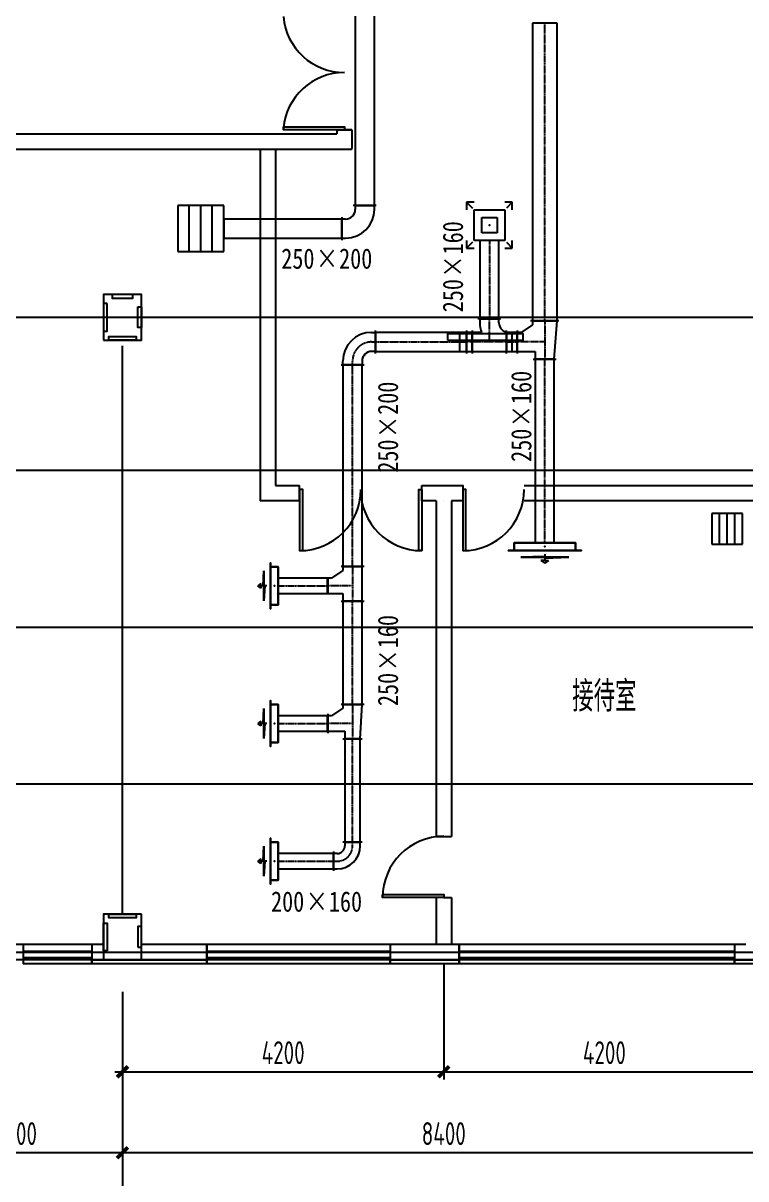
# Model space of a CAD drawing. Extents: x 428750 to 517850, y -31607 to 62245.
# Drawn here: x 448520 to 457970, y -22519 to -7411 of the extents above; entities that cross this region are included whole.
import ezdxf

# ---------------------------------------------------------------- set-up
doc = ezdxf.new("R2010")
doc.units = 0
doc.header["$LTSCALE"] = 15
doc.linetypes.add('CENTER2', pattern=[1.125, 0.75, -0.125, 0.125, -0.125])
for name, color, linetype in [('ACS_COM', 7, 'Continuous'), ('ACS_HFG_FK', 200, 'Continuous'), ('ACS_SFG_FK', 3, 'Continuous'), ('DUCT-回风标注', 3, 'Continuous'), ('DUCT-回风法兰', 2, 'Continuous'), ('DUCT-回风管', 6, 'Continuous'), ('DUCT-回风管端线', 2, 'Continuous'), ('DUCT-新风中心线', 5, 'CENTER2'), ('DUCT-新风标注', 3, 'Continuous'), ('DUCT-新风法兰', 2, 'Continuous'), ('DUCT-新风管', 3, 'Continuous'), ('DUCT-新风管端线', 2, 'Continuous'), ('图层1', 7, 'Continuous'), ('图层2', 3, 'Continuous'), ('图层3', 30, 'Continuous'), ('图层4', 251, 'Continuous'), ('图层5', 86, 'Continuous')]:
    doc.layers.add(name, color=color, linetype=linetype)
doc.styles.add('TSSD_Dimension', font='Tssdeng.shx', dxfattribs={"width": 0.7, "bigfont": 'hztxt.shx'})
doc.styles.add('TSSD_Norm', font='Tssdeng.shx', dxfattribs={"width": 0.7, "bigfont": 'hztxt.shx'})
doc.styles.add('宋体', font='SIMSUN.TTC', dxfattribs={"width": 0.8})
doc.dimstyles.new('TSSD_100_100', dxfattribs={"dimtxt": 300, "dimasz": 100, "dimexe": 100, "dimexo": 250, "dimgap": 100, "dimtad": 1, "dimdec": 0, "dimzin": 0, "dimdsep": 46, "dimtxsty": 'TSSD_Dimension', "dimblk": 'ARCHTICK', "dimcen": 0, "dimdle": 100, "dimclrt": 7, "dimadec": 0, "dimazin": 0, "dimtfac": 1, "dimtdec": 0, "dimtix": 1, "dimtmove": 2, "dimatfit": 3, "dimldrblk": 'ARCHTICK', "dimfxl": 1, "dimtolj": 1, "dimtzin": 0, "dimarcsym": 0})

# ---------------------------------------------------------------- blocks, each defined once
blk = doc.blocks.new('_ArchTick')
at = {"color": 0, "const_width": 0.5}
blk.add_lwpolyline([(-0.71, -0.71), (0.71, 0.71)], dxfattribs=at)
blk = doc.blocks.new('*D81')
at = {"layer": 'Defpoints', "color": 0}
for p in [(454020, -19457), (458220, -19980), (458220, -21119)]:
    blk.add_point(p, dxfattribs=at)
at = {"layer": '图层5', "color": 0, "lineweight": -2}
for p, q in [((454020, -19707), (454020, -21219)), ((458220, -20230), (458220, -21219)), ((453920, -21119), (458320, -21119))]:
    blk.add_line(p, q, dxfattribs=at)
at = {"layer": '图层5', "color": 0, "lineweight": -2, "xscale": 100, "yscale": 100, "zscale": 100, "rotation": 180}
blk.add_blockref('_ArchTick', (454020, -21119), dxfattribs=at)
at = {"layer": '图层5', "color": 0, "lineweight": -2, "xscale": 100, "yscale": 100, "zscale": 100}
blk.add_blockref('_ArchTick', (458220, -21119), dxfattribs=at)
at = {"layer": '图层5', "color": 7, "insert": (456120, -20869), "char_height": 300, "attachment_point": 5, "style": 'TSSD_Dimension'}
blk.add_mtext('\\A1;4200', dxfattribs=at)
blk = doc.blocks.new('*D87')
at = {"layer": 'Defpoints', "color": 0}
for p in [(447020, -20861), (449820, -20861), (447020, -22177)]:
    blk.add_point(p, dxfattribs=at)
at = {"layer": '图层5', "color": 0, "lineweight": -2}
for p, q in [((447020, -21111), (447020, -22277)), ((449820, -21111), (449820, -22277)), ((449920, -22177), (446920, -22177))]:
    blk.add_line(p, q, dxfattribs=at)
at = {"layer": '图层5', "color": 0, "lineweight": -2, "xscale": 100, "yscale": 100, "zscale": 100, "rotation": 180}
blk.add_blockref('_ArchTick', (447020, -22177), dxfattribs=at)
at = {"layer": '图层5', "color": 0, "lineweight": -2, "xscale": 100, "yscale": 100, "zscale": 100}
blk.add_blockref('_ArchTick', (449820, -22177), dxfattribs=at)
at = {"layer": '图层5', "color": 7, "insert": (448420, -21927), "char_height": 300, "attachment_point": 5, "style": 'TSSD_Dimension'}
blk.add_mtext('\\A1;2800', dxfattribs=at)
blk = doc.blocks.new('*D91')
at = {"layer": 'Defpoints', "color": 0}
for p in [(449820, -20861), (458220, -20861), (449820, -22177)]:
    blk.add_point(p, dxfattribs=at)
at = {"layer": '图层5', "color": 0, "lineweight": -2}
for p, q in [((449820, -21111), (449820, -22277)), ((458220, -21111), (458220, -22277)), ((458320, -22177), (449720, -22177))]:
    blk.add_line(p, q, dxfattribs=at)
at = {"layer": '图层5', "color": 0, "lineweight": -2, "xscale": 100, "yscale": 100, "zscale": 100, "rotation": 180}
blk.add_blockref('_ArchTick', (449820, -22177), dxfattribs=at)
at = {"layer": '图层5', "color": 0, "lineweight": -2, "xscale": 100, "yscale": 100, "zscale": 100}
blk.add_blockref('_ArchTick', (458220, -22177), dxfattribs=at)
at = {"layer": '图层5', "color": 7, "insert": (454020, -21927), "char_height": 300, "attachment_point": 5, "style": 'TSSD_Dimension'}
blk.add_mtext('\\A1;8400', dxfattribs=at)
blk = doc.blocks.new('*D92')
at = {"layer": 'Defpoints', "color": 0}
for p in [(454020, -19457), (449820, -19823), (454020, -21119)]:
    blk.add_point(p, dxfattribs=at)
at = {"layer": '图层5', "color": 0, "lineweight": -2}
for p, q in [((454020, -19707), (454020, -21219)), ((449820, -20073), (449820, -21219)), ((449720, -21119), (454120, -21119))]:
    blk.add_line(p, q, dxfattribs=at)
at = {"layer": '图层5', "color": 0, "lineweight": -2, "xscale": 100, "yscale": 100, "zscale": 100, "rotation": 180}
blk.add_blockref('_ArchTick', (449820, -21119), dxfattribs=at)
at = {"layer": '图层5', "color": 0, "lineweight": -2, "xscale": 100, "yscale": 100, "zscale": 100}
blk.add_blockref('_ArchTick', (454020, -21119), dxfattribs=at)
at = {"layer": '图层5', "color": 7, "insert": (451920, -20869), "char_height": 300, "attachment_point": 5, "style": 'TSSD_Dimension'}
blk.add_mtext('\\A1;4200', dxfattribs=at)
blk = doc.blocks.new('H-DTDFFS-7')
for p, q in [((0.5, 0.6), (0.5, -0.6)), ((-0.5, 0.5), (-0.5, -0.5)), ((-0.5, 0.5), (0.5, 0.5)), ((-0.5, -0.5), (0.5, -0.5))]:
    blk.add_line(p, q)
blk.add_point((0, 0))
mesh = blk.add_polymesh((2, 7))
for k, corner in enumerate([(0.5, 0.6), (0.5, 0.5), (0.5, 0.25), (0.5, 0), (0.5, -0.25), (0.5, -0.5), (0.5, -0.6), (0.5, 0.6, 1), (0.5, 0.5, 1), (0.5, 0.25, 1), (0.5, 0, 1), (0.5, -0.25, 1), (0.5, -0.5, 1), (0.5, -0.6, 1)]):
    mesh.set_mesh_vertex(divmod(k, 7), corner)
mesh = blk.add_polymesh((2, 7))
for k, corner in enumerate([(-0.5, -0.5), (-0.5, -0.333), (-0.5, -0.167), (-0.5, 0), (-0.5, 0.167), (-0.5, 0.333), (-0.5, 0.5), (-0.5, -0.5, 1), (-0.5, -0.333, 1), (-0.5, -0.167, 1), (-0.5, 0, 1), (-0.5, 0.167, 1), (-0.5, 0.333, 1), (-0.5, 0.5, 1)]):
    mesh.set_mesh_vertex(divmod(k, 7), corner)
mesh = blk.add_polymesh((2, 7))
for k, corner in enumerate([(-0.5, 0.5), (-0.5, 0.5), (-0.25, 0.5), (0, 0.5), (0.25, 0.5), (0.5, 0.5), (0.5, 0.5), (-0.5, 0.5, 1), (-0.5, 0.5, 1), (-0.25, 0.5, 1), (0, 0.5, 1), (0.25, 0.5, 1), (0.5, 0.5, 1), (0.5, 0.5, 1)]):
    mesh.set_mesh_vertex(divmod(k, 7), corner)
mesh = blk.add_polymesh((2, 7))
for k, corner in enumerate([(0.5, -0.5), (0.5, -0.5), (0.25, -0.5), (0, -0.5), (-0.25, -0.5), (-0.5, -0.5), (-0.5, -0.5), (0.5, -0.5, 1), (0.5, -0.5, 1), (0.25, -0.5, 1), (0, -0.5, 1), (-0.25, -0.5, 1), (-0.5, -0.5, 1), (-0.5, -0.5, 1)]):
    mesh.set_mesh_vertex(divmod(k, 7), corner)
blk = doc.blocks.new('SFFH3')
for p, q in [((-2.416, 0), (-1.914, 1.958)), ((-1.914, 1.958), (-1.914, 0.007)), ((-3.998, 0.315), (-5.847, 0)), ((-3.998, -0.315), (-5.847, 0)), ((-3.998, 0), (-3.998, 0.315)), ((0, 0), (-3.998, 0)), ((-3.998, 0), (-3.998, -0.315)), ((-1.914, -1.945), (-1.914, 0.007)), ((-1.416, 0), (-1.914, -1.945))]:
    blk.add_line(p, q)
blk = doc.blocks.new('H-DTDFFS-3-H')
for p, q in [((-0.5, 0.5), (-0.5, -0.5)), ((0.5, 0.5), (-0.5, 0.5)), ((-0.25, 0.5), (-0.25, -0.5)), ((0, 0.5), (0, -0.5)), ((0.25, 0.5), (0.25, -0.5)), ((0.5, -0.5), (0.5, 0.5)), ((-0.5, -0.5), (0.5, -0.5))]:
    blk.add_line(p, q)
blk = doc.blocks.new('H-DTDFFS-2')
for p, q in [((-0.5, 0.75), (-0.75, 0.75)), ((-0.75, 0.75), (-0.75, 0.5)), ((-0.75, 0.75), (-0.557, 0.557)), ((-0.5, 0.5), (0.5, 0.5)), ((-0.5, -0.5), (-0.5, 0.5)), ((0.75, 0.75), (0.5, 0.75)), ((0.5, 0.5), (0.5, -0.5)), ((0.75, 0.75), (0.557, 0.557)), ((0.75, 0.5), (0.75, 0.75)), ((-0.25, -0.25), (-0.25, 0.25)), ((-0.25, 0.25), (0.25, 0.25)), ((0.25, 0.25), (0.25, -0.25)), ((0.25, -0.25), (-0.25, -0.25)), ((-0.75, -0.5), (-0.75, -0.75)), ((-0.557, -0.557), (-0.75, -0.75)), ((-0.75, -0.75), (-0.5, -0.75)), ((0.5, -0.5), (-0.5, -0.5)), ((0.5, -0.75), (0.75, -0.75)), ((0.557, -0.557), (0.75, -0.75)), ((0.75, -0.75), (0.75, -0.5))]:
    blk.add_line(p, q)
blk.add_point((0, 0))

msp = doc.modelspace()

# ---------------------------------------------------------------- linework, layer by layer
at = {"layer": 'ACS_COM', "color": 1}
for p, q in [((439720, -11256.666, 283.476), (466870, -11256.666, 283.476)), ((439720, -13256.666, 283.476), (466870, -13256.666, 283.476)), ((439720, -15306.666, 283.476), (466870, -15306.666, 283.476)), ((439720, -17356.666, 283.476), (466870, -17356.666, 283.476))]:
    msp.add_line(p, q, dxfattribs=at)
at = {"layer": 'ACS_COM', "color": 1, "elevation": 283.476}
for points in [[(439720, -11256.666), (466870, -11256.666)], [(449820, -19056.666), (449820, -11630)]]:
    msp.add_lwpolyline(points, dxfattribs=at)
at = {"layer": 'DUCT-回风法兰'}
for p, q in [((453137.08, -9796.446), (452837.08, -9796.446)), ((452686.98, -9946.546), (452686.98, -10246.546))]:
    msp.add_line(p, q, dxfattribs=at)
at = {"layer": 'DUCT-回风管'}
for p, q in [((452862.08, -5634.919), (452862.08, -9796.346)), ((453112.08, -9796.346), (453112.08, -5634.919)), ((452862.08, -9796.546), (452862.08, -9846.546)), ((453112.08, -9846.546), (453112.08, -9796.546)), ((452686.88, -9971.546), (451142.702, -9971.546)), ((451142.702, -9971.546), (451142.702, -10221.546)), ((452737.08, -9971.546), (452687.08, -9971.546)), ((451142.702, -10221.546), (452686.88, -10221.546)), ((452687.08, -10221.546), (452737.08, -10221.546))]:
    msp.add_line(p, q, dxfattribs=at)
for radius in [375, 125]:
    msp.add_arc((452737.08, -9846.546), radius, 270, 360, dxfattribs=at)
at = {"layer": 'DUCT-回风管端线'}
for p, q in [((452862.08, -9796.346), (453112.08, -9796.346)), ((453112.08, -9796.546), (452862.08, -9796.546)), ((452686.88, -10221.546), (452686.88, -9971.546)), ((452687.08, -10221.546), (452687.08, -9971.546))]:
    msp.add_line(p, q, dxfattribs=at)
at = {"layer": 'DUCT-新风中心线'}
for p, q in [((455340.439, -11302.737), (455340.439, -7410.906)), ((454616.292, -10252.726), (454616.292, -11277.737)), ((454616.292, -11577.937), (454616.292, -11277.937)), ((455340.439, -11302.937), (455340.439, -11577.937)), ((453077.08, -11577.937), (453127.08, -11577.937)), ((453127.28, -11577.937), (454316.092, -11577.937)), ((454391.092, -11577.937), (454227.08, -11577.937)), ((454616.292, -11577.937), (454391.292, -11577.937)), ((454916.292, -11577.937), (454616.292, -11577.937)), ((454841.492, -11577.937), (454980.239, -11577.937)), ((455340.439, -11577.937), (454980.439, -11577.937)), ((455340.439, -11577.937), (455340.439, -11802.937)), ((452827.08, -11877.937), (452827.08, -11827.937)), ((452827.08, -14515.855), (452827.08, -11878.137)), ((455340.439, -14204.386), (455340.439, -11803.137)), ((452827.08, -14516.055), (452827.08, -14766.055)), ((451856.591, -14766.055), (452501.88, -14766.055)), ((452827.08, -14766.055), (452502.08, -14766.055)), ((452827.08, -14766.055), (452827.08, -14966.055)), ((452827.08, -16315.855), (452827.08, -14966.255)), ((452827.08, -16316.055), (452827.08, -16566.055)), ((451856.591, -16566.055), (452501.88, -16566.055)), ((452827.08, -16566.055), (452502.08, -16566.055)), ((452827.08, -16566.055), (452827.08, -16766.055)), ((452827.08, -18115.855), (452827.08, -16766.255)), ((452827.08, -18166.055), (452827.08, -18116.055)), ((451856.591, -18366.055), (452576.88, -18366.055)), ((452577.08, -18366.055), (452627.08, -18366.055))]:
    msp.add_line(p, q, dxfattribs=at)
for centre, radius, start, end in [((453077.08, -11827.937), 250, 90, 180), ((452627.08, -18166.055), 200, 270, 0)]:
    msp.add_arc(centre, radius, start, end, dxfattribs=at)
at = {"layer": 'DUCT-新风法兰'}
for p, q in [((454766.292, -11277.837), (454466.292, -11277.837)), ((455525.439, -11302.837), (455155.439, -11302.837)), ((453127.18, -11727.937), (453127.18, -11427.937)), ((454316.192, -11427.937), (454316.192, -11727.937)), ((454391.192, -11427.937), (454391.192, -11727.937)), ((454841.392, -11727.937), (454841.392, -11427.937)), ((454980.339, -11427.937), (454980.339, -11727.937)), ((452677.08, -11878.037), (452977.08, -11878.037)), ((455190.439, -11803.037), (455490.439, -11803.037)), ((452977.08, -14515.955), (452677.08, -14515.955)), ((452677.08, -14966.155), (452977.08, -14966.155)), ((452977.08, -16315.955), (452677.08, -16315.955)), ((452501.98, -16441.055), (452501.98, -16691.055)), ((452702.08, -16766.155), (452952.08, -16766.155)), ((452952.08, -18115.955), (452702.08, -18115.955)), ((452576.98, -18241.055), (452576.98, -18491.055))]:
    msp.add_line(p, q, dxfattribs=at)
at = {"layer": 'DUCT-新风管'}
for p, q in [((455180.439, -7410.906), (455180.439, -11302.737)), ((455500.439, -11302.737), (455500.439, -7410.906)), ((454491.292, -10252.726), (454491.292, -11277.737)), ((454741.292, -10252.726), (454491.292, -10252.726)), ((454741.292, -11277.737), (454741.292, -10252.726)), ((454491.292, -11277.937), (454491.292, -11327.937)), ((454741.292, -11327.937), (454741.292, -11277.937)), ((455180.439, -11302.937), (455180.439, -11352.937)), ((455465.439, -11802.937), (455500.439, -11302.937)), ((453077.08, -11452.937), (453127.08, -11452.937)), ((454316.092, -11452.937), (453127.28, -11452.937)), ((454391.092, -11452.937), (454227.08, -11452.937)), ((454227.08, -11452.937), (454227.08, -11702.937)), ((454512.739, -11452.937), (454391.292, -11452.937)), ((454980.239, -11452.937), (454841.492, -11452.937)), ((454916.292, -11452.937), (454866.292, -11452.937)), ((455030.439, -11452.937), (454980.439, -11452.937)), ((455180.439, -11352.937), (455030.439, -11452.937)), ((453127.08, -11702.937), (453077.08, -11702.937)), ((453127.28, -11702.937), (454316.092, -11702.937)), ((454227.08, -11702.937), (454391.092, -11702.937)), ((454391.292, -11702.937), (454866.292, -11702.937)), ((454841.492, -11702.937), (454980.239, -11702.937)), ((454866.292, -11702.937), (454916.292, -11702.937)), ((454980.439, -11702.937), (455215.439, -11702.937)), ((455215.439, -11702.937), (455215.439, -11802.937)), ((452702.08, -11877.937), (452702.08, -11827.937)), ((452702.08, -11878.137), (452702.08, -14515.855)), ((452952.08, -11827.937), (452952.08, -11877.937)), ((452952.08, -14515.855), (452952.08, -11878.137)), ((455215.439, -11803.137), (455215.439, -14204.386)), ((455465.439, -14204.386), (455465.439, -11803.137)), ((455215.439, -14204.386), (455465.439, -14204.386)), ((452702.08, -14566.055), (452552.08, -14666.055)), ((452702.08, -14516.055), (452702.08, -14566.055)), ((452952.08, -14966.055), (452952.08, -14516.055)), ((452501.88, -14666.055), (451856.591, -14666.055)), ((451856.591, -14666.055), (451856.591, -14866.055)), ((452501.88, -14866.055), (452501.88, -14666.055)), ((452552.08, -14666.055), (452502.08, -14666.055)), ((451856.591, -14866.055), (452501.88, -14866.055)), ((452502.08, -14866.055), (452702.08, -14866.055)), ((452702.08, -14866.055), (452702.08, -14966.055)), ((452702.08, -14966.255), (452702.08, -16315.855)), ((452952.08, -16315.855), (452952.08, -14966.255)), ((452702.08, -16316.055), (452702.08, -16366.055)), ((452927.08, -16766.055), (452952.08, -16316.055)), ((452501.88, -16466.055), (451856.591, -16466.055)), ((451856.591, -16466.055), (451856.591, -16666.055)), ((452552.08, -16466.055), (452502.08, -16466.055)), ((452702.08, -16366.055), (452552.08, -16466.055)), ((451856.591, -16666.055), (452501.88, -16666.055)), ((452502.08, -16666.055), (452727.08, -16666.055)), ((452727.08, -16666.055), (452727.08, -16766.055)), ((452727.08, -16766.255), (452727.08, -18115.855)), ((452927.08, -18115.855), (452927.08, -16766.255)), ((452727.08, -18116.055), (452727.08, -18166.055)), ((452927.08, -18166.055), (452927.08, -18116.055)), ((452576.88, -18266.055), (451856.591, -18266.055)), ((451856.591, -18266.055), (451856.591, -18466.055)), ((452627.08, -18266.055), (452577.08, -18266.055)), ((451856.591, -18466.055), (452576.88, -18466.055)), ((452577.08, -18466.055), (452627.08, -18466.055))]:
    msp.add_line(p, q, dxfattribs=at)
for centre, radius, start, end in [((454866.292, -11327.937), 375, 180, 199.4712206), ((454866.292, -11327.937), 125, 180, 270), ((453077.08, -11827.937), 375, 90, 180), ((453077.08, -11827.937), 125, 90, 180), ((452627.08, -18166.055), 300, 270, 360), ((452627.08, -18166.055), 100, 270, 360)]:
    msp.add_arc(centre, radius, start, end, dxfattribs=at)
at = {"layer": 'DUCT-新风管端线'}
for p, q in [((455500.439, -7410.906), (455180.439, -7410.906)), ((454491.292, -11277.737), (454741.292, -11277.737)), ((454741.292, -11277.937), (454491.292, -11277.937)), ((455180.439, -11302.737), (455500.439, -11302.737)), ((455500.439, -11302.937), (455180.439, -11302.937)), ((453127.08, -11452.937), (453127.08, -11702.937)), ((453127.28, -11452.937), (453127.28, -11702.937)), ((454316.092, -11702.937), (454316.092, -11452.937)), ((454391.092, -11702.937), (454391.092, -11452.937)), ((454391.292, -11452.937), (454391.292, -11702.937)), ((454841.492, -11452.937), (454841.492, -11702.937)), ((454916.292, -11702.937), (454916.292, -11452.937)), ((454980.239, -11702.937), (454980.239, -11452.937)), ((454980.439, -11452.937), (454980.439, -11702.937)), ((452702.08, -11877.937), (452952.08, -11877.937)), ((452952.08, -11878.137), (452702.08, -11878.137)), ((455215.439, -11802.937), (455465.439, -11802.937)), ((455465.439, -11803.137), (455215.439, -11803.137)), ((452702.08, -14515.855), (452952.08, -14515.855)), ((452952.08, -14516.055), (452702.08, -14516.055)), ((452502.08, -14666.055), (452502.08, -14866.055)), ((452702.08, -14966.055), (452952.08, -14966.055)), ((452952.08, -14966.255), (452702.08, -14966.255)), ((452702.08, -16315.855), (452952.08, -16315.855)), ((452952.08, -16316.055), (452702.08, -16316.055)), ((452501.88, -16666.055), (452501.88, -16466.055)), ((452502.08, -16466.055), (452502.08, -16666.055)), ((452727.08, -16766.055), (452927.08, -16766.055)), ((452927.08, -16766.255), (452727.08, -16766.255)), ((452727.08, -18115.855), (452927.08, -18115.855)), ((452927.08, -18116.055), (452727.08, -18116.055)), ((452576.88, -18466.055), (452576.88, -18266.055)), ((452577.08, -18466.055), (452577.08, -18266.055))]:
    msp.add_line(p, q, dxfattribs=at)
at = {"layer": '图层1'}
for p, q in [((447170, -8856.666, 283.476), (452620, -8856.666, 283.476)), ((452820, -8806.666, 283.476), (452620, -8806.666, 283.476)), ((452620, -8806.666, 283.476), (452820, -8806.666, 283.476)), ((452620, -8806.666, 283.476), (452620, -8856.666, 283.476)), ((452820, -8806.666, 283.476), (452820, -9046.637, 283.476)), ((447170, -9056.666, 283.476), (452810, -9056.637, 283.476)), ((451620, -9056.609, 283.476), (451618.681, -13656.666, 283.476)), ((451820, -9056.666, 283.476), (451818.689, -13456.666)), ((452720, -9056.666, 283.476), (452720, -9056.662, 283.476)), ((452135.266, -13663.685, 283.476), (452135.266, -13456.666)), ((453732.138, -13656.666, 283.476), (453732.138, -13456.666)), ((453920, -13656.666, 283.476), (453732.138, -13656.666, 283.476)), ((449569.998, -19456.929, 283.476), (449419.997, -19456.929, 283.476)), ((449419.997, -19456.929, 283.476), (449419.997, -19656.929, 283.476)), ((450919.997, -19456.929, 283.476), (450069.996, -19456.929, 283.476)), ((450919.997, -19656.929, 283.476), (450919.997, -19456.929, 283.476)), ((454219.997, -19456.929, 283.476), (453319.997, -19456.929, 283.476)), ((453319.997, -19456.929, 283.476), (453319.997, -19656.929, 283.476)), ((454219.997, -19656.929, 283.476), (454219.997, -19456.929, 283.476)), ((457969.997, -19456.929, 283.476), (457819.997, -19456.929, 283.476)), ((457819.997, -19456.929, 283.476), (457819.997, -19656.929, 283.476)), ((449419.997, -19656.929, 283.476), (449569.998, -19656.929, 283.476)), ((449419.997, -19706.929, 283.476), (449419.997, -19656.929, 283.476)), ((449819.997, -19706.929, 283.476), (449419.997, -19706.929, 283.476)), ((449569.998, -19656.929, 283.476), (450069.996, -19656.929, 283.476)), ((450919.997, -19706.929, 283.476), (449819.997, -19706.929, 283.476)), ((450069.996, -19656.929, 283.476), (450919.997, -19656.929, 283.476)), ((450919.997, -19706.929, 283.476), (450919.997, -19656.929, 283.476)), ((453319.997, -19656.929, 283.476), (454219.997, -19656.929, 283.476)), ((453319.997, -19706.929, 283.476), (453319.997, -19656.929, 283.476)), ((454219.997, -19706.929, 283.476), (453319.997, -19706.929, 283.476)), ((454219.997, -19706.929, 283.476), (454219.997, -19656.929, 283.476)), ((457819.997, -19656.929, 283.476), (458219.997, -19656.929, 283.476)), ((457819.997, -19706.929, 283.476), (457819.997, -19656.929, 283.476)), ((458219.997, -19706.929, 283.476), (457819.997, -19706.929, 283.476)), ((457969.997, -19656.768, 283.476), (458469.996, -19656.768, 283.476))]:
    msp.add_line(p, q, dxfattribs=at)
at = {"layer": '图层1', "elevation": 283.476}
for points in [[(446920, -8806.666), (446920, 3543.334), (509620, 3543.334), (509620, -5156.871), (500470, -5156.871), (500470, -8856.666), (502320, -8856.666), (502320, -19656.666), (439720, -19656.666), (439720, -8856.666), (446870, -8856.666)], [(449570, -19456.666), (439920, -19456.666), (439920, -11556.666)], [(455070, -13456.666), (458565.18, -13456.666)], [(453920, -13656.666), (453920, -18048.477)], [(454120, -13656.666), (454120, -18042.93)], [(458120.003, -13656.666), (455070, -13656.666)], [(454018.776, -18042.93), (453920, -18042.93), (454120, -18042.93)], [(453220, -18800.431), (454020, -18800.431), (454020, -18840.431), (453220, -18840.431), (453220, -18800.431)], [(453920, -18840.431), (453920, -19456.929)], [(454020, -18840.431), (454120, -18840.431)], [(454120, -18840.431), (454120, -19456.929)], [(457970, -19456.666), (450070, -19456.666)]]:
    msp.add_lwpolyline(points, dxfattribs=at)
for points in [[(449570, -11556.666), (450070, -11556.666), (450070, -10956.666), (449570, -10956.666)], [(449684.898, -10956.666), (449684.898, -11006.666), (449955.102, -11006.666), (449955.102, -10956.666)], [(449620, -11076.564), (449570, -11076.564), (449570, -11436.769), (449620, -11436.769)], [(450020, -11121.564), (450070, -11121.564), (450070, -11391.769), (450020, -11391.769)], [(449639.898, -11556.666), (449639.898, -11506.666), (450000.102, -11506.666), (450000.102, -11556.666)], [(450070, -19056.666), (449570, -19056.666), (449570, -19656.666), (450070, -19656.666)], [(449620, -19536.769), (449570, -19536.769), (449570, -19176.564), (449620, -19176.564)], [(450000.102, -19056.666), (450000.102, -19106.666), (449639.898, -19106.666), (449639.898, -19056.666)], [(450020, -19491.769), (450070, -19491.769), (450070, -19221.564), (450020, -19221.564)]]:
    msp.add_lwpolyline(points, close=True, dxfattribs=at)
at = {"layer": '图层1'}
for points in [[(451818.718, -13456.666), (452135.266, -13456.666)], [(453732.138, -13456.666), (454270, -13456.666), (454270, -13656.666), (454120, -13656.666)], [(452135.266, -13656.666), (451618.681, -13656.666)], [(454020, -13656.666), (454019.997, -13656.666)]]:
    msp.add_lwpolyline(points, dxfattribs=at)
for centre, radius, start, end in [((452810, -9046.637, 283.476), 10, 270.0003016, 0), ((454020, -18840.431, 283.476), 800, 90, 180)]:
    msp.add_arc(centre, radius, start, end, dxfattribs=at)
at = {"layer": '图层2'}
for p, q in [((449419.997, -19456.929, 283.476), (448519.997, -19456.929, 283.476)), ((448519.997, -19456.929, 283.476), (448519.997, -19706.929, 283.476)), ((449419.997, -19456.929, 283.476), (449419.997, -19706.929, 283.476)), ((453319.997, -19456.929, 283.476), (450919.997, -19456.929, 283.476)), ((450919.997, -19456.929, 283.476), (450919.997, -19706.929, 283.476)), ((453319.997, -19456.929, 283.476), (453319.997, -19706.929, 283.476)), ((457819.997, -19456.929, 283.476), (454219.997, -19456.929, 283.476)), ((454219.997, -19456.929, 283.476), (454219.997, -19706.929, 283.476)), ((457819.997, -19456.929, 283.476), (457819.997, -19706.929, 283.476)), ((448519.997, -19540.262, 283.476), (449419.997, -19540.262, 283.476)), ((448519.997, -19623.596, 283.476), (449419.997, -19623.596, 283.476)), ((450919.997, -19540.262, 283.476), (453319.997, -19540.262, 283.476)), ((450919.997, -19623.596, 283.476), (453319.997, -19623.596, 283.476)), ((454219.997, -19540.262, 283.476), (457819.997, -19540.262, 283.476)), ((454219.997, -19623.596, 283.476), (457819.997, -19623.596, 283.476)), ((449419.997, -19706.929, 283.476), (448519.997, -19706.929, 283.476)), ((453319.997, -19706.929, 283.476), (450919.997, -19706.929, 283.476)), ((457819.997, -19706.929, 283.476), (454219.997, -19706.929, 283.476))]:
    msp.add_line(p, q, dxfattribs=at)
at = {"layer": '图层3', "elevation": 283.476}
msp.add_lwpolyline([(452720, -8806.666), (451923.045, -8806.933), (451923.045, -8766.933), (452720, -8766.666), (452720, -8806.666)], close=True, dxfattribs=at)
for points in [[(452175.266, -14306.666), (452175.266, -13506.666), (452135.266, -13506.666), (452135.266, -14306.666), (452175.266, -14306.666)], [(453692.138, -14306.666), (453692.138, -13506.666), (453732.138, -13506.666), (453732.138, -14306.666), (453692.138, -14306.666)], [(454310, -14306.666), (454310, -13506.666), (454270, -13506.666), (454270, -14306.666), (454310, -14306.666)]]:
    msp.add_lwpolyline(points, dxfattribs=at)
at = {"layer": '图层3'}
for centre, start, end in [((452720, -7256.666, 283.476), 185.0006446, 270), ((452720, -8856.666, 283.476), 90, 174.9993554), ((452135.266, -13506.666, 283.476), 270, 0), ((453732.138, -13506.666, 283.476), 180, 270), ((454270, -13506.666, 283.476), 270, 0)]:
    msp.add_arc(centre, 800, start, end, dxfattribs=at)
at = {"layer": '图层4', "elevation": 283.476}
msp.add_lwpolyline([(454070, -11556.666), (455059.104, -11556.666), (455059.104, -11472.452), (454070, -11472.452)], close=True, dxfattribs=at)
at = {"layer": '图层5'}
for p, q in [((439020, -19556.666, 283.476), (512097.492, -19556.666, 283.476)), ((449820, -20860.569, 283.476), (449820, -22830.907, 283.476))]:
    msp.add_line(p, q, dxfattribs=at)

# ---------------------------------------------------------------- block references
at = {"layer": 'ACS_HFG_FK', "xscale": 600, "yscale": 600, "zscale": 1.5, "rotation": 180}
msp.add_blockref('H-DTDFFS-3-H', (450842.702, -10096.546), dxfattribs=at)
at = {"layer": 'ACS_HFG_FK', "xscale": 400, "yscale": 400, "rotation": 180}
msp.add_blockref('H-DTDFFS-3-H', (457724.793, -14022.96), dxfattribs=at)
at = {"layer": 'ACS_SFG_FK'}
for name, p, xscale, yscale in [('H-DTDFFS-2', (454616.292, -10052.726), 400, 400), ('SFFH3', (451706.591, -14766.055, -100), 20, 100), ('SFFH3', (451706.591, -16566.055, -100), 20, 100), ('SFFH3', (451706.591, -18366.055, -100), 20, 100)]:
    msp.add_blockref(name, p, dxfattribs=dict(at, xscale=xscale, yscale=yscale))
at = {"layer": 'ACS_SFG_FK', "zscale": 200}
for p, xscale, yscale, rotation in [((455340.439, -14254.386), -100, 800, 90), ((451806.591, -14766.055, -200), 100, 500, 180), ((451806.591, -16566.055, -200), 100, 500, 180), ((451806.591, -18366.055, -200), 100, 500, 180)]:
    msp.add_blockref('H-DTDFFS-7', p, dxfattribs=dict(at, xscale=xscale, yscale=yscale, rotation=rotation))
at = {"layer": 'ACS_SFG_FK', "xscale": -20, "yscale": 160, "rotation": 270}
msp.add_blockref('SFFH3', (455340.439, -14354.386, 100), dxfattribs=at)

# ---------------------------------------------------------------- texts
at = {"layer": 'DUCT-回风标注', "color": 7, "style": '宋体', "width": 0.8}
for s, height, p in [('250', 265.8228, (451895.355, -10621.546, 2900)), ('×', 265.823, (452349.026, -10621.546, 2900)), ('200', 265.8228, (452651.473, -10621.546, 2900))]:
    msp.add_text(s, height=height, dxfattribs=at).set_placement(p)
at = {"layer": 'DUCT-新风标注', "color": 7, "style": '宋体', "width": 0.8}
for s, height, p in [('160', 265.8228, (454271.292, -10434.298, 2900)), ('×', 265.823, (454271.292, -10736.745, 2900)), ('250', 265.8228, (454271.292, -11190.416, 2900)), ('160', 265.8228, (455165.439, -12390.128, 2900)), ('200', 265.8228, (453422.08, -12531.355, 2900)), ('×', 265.823, (455165.439, -12692.575, 2900)), ('×', 265.823, (453422.08, -12833.802, 2900)), ('250', 265.8228, (455165.439, -13146.246, 2900)), ('250', 265.8228, (453422.08, -13287.473, 2900)), ('160', 265.8228, (453422.08, -15581.903, 2900)), ('×', 265.823, (453422.08, -15884.351, 2900)), ('250', 265.8228, (453422.08, -16338.022, 2900))]:
    msp.add_text(s, height=height, rotation=90, dxfattribs=at).set_placement(p)
for s, height, p in [('200', 265.8228, (451761.751, -19026.055, 2900)), ('×', 265.823, (452215.422, -19026.055, 2900)), ('160', 265.8228, (452517.869, -19026.055, 2900))]:
    msp.add_text(s, height=height, dxfattribs=at).set_placement(p)
at = {"layer": '图层5', "style": 'TSSD_Norm', "width": 0.7}
msp.add_text('接待室', height=400, dxfattribs=at).set_placement((455699.377, -16410.881, 283.476))

# ---------------------------------------------------------------- dimensions: what is measured, and where the dimension line sits
at = {"layer": '图层5'}
for base, p1, p2, picture, middle in [((454020, -21118.906, 283.476), (449820, -19823.089, 283.476), (454020, -19456.666, 283.476), '*D92', (451920, -20868.906, 283.476)), ((458220, -21118.906, 283.476), (454020, -19456.666, 283.476), (458220, -19980.086, 283.476), '*D81', (456120, -20868.906, 283.476))]:
    dim = msp.add_linear_dim(base=base, p1=p1, p2=p2, dimstyle='TSSD_100_100', dxfattribs=at)
    dim.commit()
    dim.dimension.update_dxf_attribs({"geometry": picture, "text_midpoint": middle})
for base, p1, p2, picture, middle in [((447020, -22176.681, 283.476), (449820, -20860.569, 283.476), (447020, -20860.569, 283.476), '*D87', (448420, -21926.681, 283.476)), ((449820, -22176.681, 283.476), (458220, -20860.569, 283.476), (449820, -20860.569, 283.476), '*D91', (454020, -21926.681, 283.476))]:
    dim = msp.add_linear_dim(base=base, p1=p1, p2=p2, angle=180, dimstyle='TSSD_100_100', dxfattribs=at)
    dim.commit()
    dim.dimension.update_dxf_attribs({"geometry": picture, "text_midpoint": middle})

doc.saveas('drawing.dxf')
